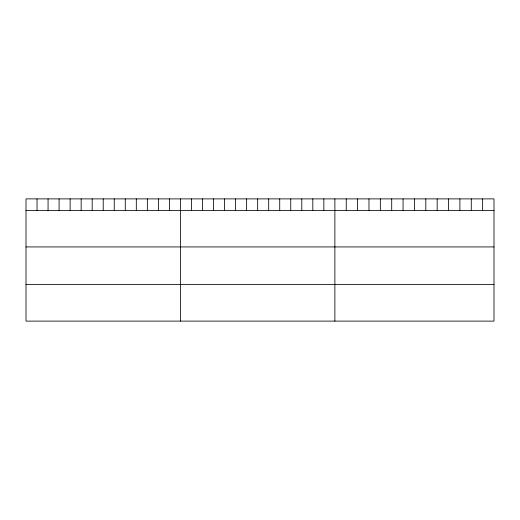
<?xml version="1.0" encoding="UTF-8"?>
<svg xmlns="http://www.w3.org/2000/svg" width="520" height="520" viewBox="0 0 520 520"><rect width="100%" height="100%" fill="white"/><g stroke="black" fill="none" stroke-linecap="round" stroke-linejoin="round"><path stroke-width="0.78" d="M494 210.386L494 321.113L26 321.113L26 198.887L494 198.887L494 210.386L26 210.386M26 246.928L494 246.928M26 284.57L494 284.57M482.632 198.887L482.632 210.386M471.269 198.887L471.269 210.386M459.901 198.887L459.901 210.386M448.539 198.887L448.539 210.386M437.171 198.887L437.171 210.386M425.809 198.887L425.809 210.386M414.44 198.887L414.44 210.386M403.072 198.887L403.072 210.386M391.709 198.887L391.709 210.386M380.341 198.887L380.341 210.386M368.979 198.887L368.979 210.386M357.611 198.887L357.611 210.386M346.249 198.887L346.249 210.386M334.88 198.887L334.88 321.113M323.85 198.887L323.85 210.386M312.819 198.887L312.819 210.386M301.788 198.887L301.788 210.386M290.752 198.887L290.752 210.386M279.721 198.887L279.721 210.386M268.69 198.887L268.69 210.386M257.66 198.887L257.66 210.386M246.63 198.887L246.63 210.386M235.599 198.887L235.599 210.386M224.569 198.887L224.569 210.386M213.531 198.887L213.531 210.386M202.501 198.887L202.501 210.386M191.471 198.887L191.471 210.386M180.44 198.887L180.44 321.113M169.41 198.887L169.41 210.386M158.379 198.887L158.379 210.386M147.349 198.887L147.349 210.386M136.312 198.887L136.312 210.386M125.281 198.887L125.281 210.386M114.251 198.887L114.251 210.386M103.22 198.887L103.22 210.386M92.19 198.887L92.19 210.386M81.159 198.887L81.159 210.386M70.129 198.887L70.129 210.386M59.091 198.887L59.091 210.386M48.061 198.887L48.061 210.386M37.031 198.887L37.031 210.386"/></g></svg>
